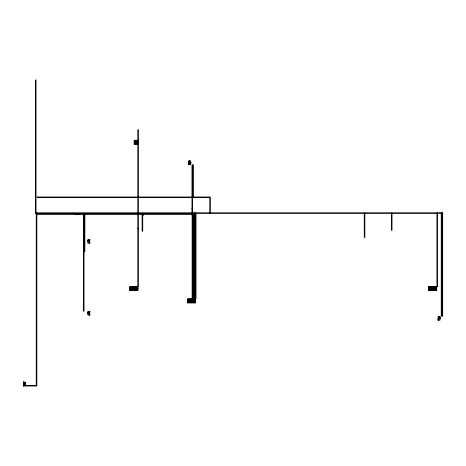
<?xml version="1.0" encoding="UTF-8"?>
<svg xmlns="http://www.w3.org/2000/svg" width="466" height="466" viewBox="0 0 466 466"><rect width="100%" height="100%" fill="white"/><g stroke="black" fill="none" stroke-linecap="round" stroke-linejoin="round"><path stroke-width="0.7" d="M130.492 290.068L129.903 289.124L129.903 288.11A1.963 1.963 0 0 1 133.69 288.11L133.69 289.124L133.107 290.068M134.575 290.068L133.987 289.124L133.987 288.11A1.963 1.963 0 0 1 137.779 288.11L137.779 289.124L137.19 290.068M429.297 290.068L428.708 289.124L428.708 288.11A1.963 1.963 0 0 1 432.5 288.11L432.5 289.124L431.912 290.068M433.38 290.068L432.798 289.124L432.798 288.11A1.963 1.963 0 0 1 436.584 288.11L436.584 289.124L435.995 290.068M195.301 302.102L194.485 302.754L192.685 302.754M129.839 288.576L130.165 288.617L129.839 288.658M133.754 288.658L133.439 288.658L133.754 288.576M133.928 288.576L134.249 288.617L133.928 288.658M137.837 288.658L137.522 288.658L137.837 288.576M428.65 288.576L428.97 288.617L428.65 288.658M432.559 288.658L432.244 288.658L432.559 288.576M432.733 288.576L433.054 288.617L432.733 288.658M436.648 288.658L436.327 288.617L436.648 288.576M187.699 301.001L187.699 302.673L191.299 302.673L191.299 299.079L187.699 299.079L187.746 300.721M436.491 288.495L436.491 288.739M132.862 290.254L131.796 290.58L130.73 290.254M136.946 290.254L135.886 290.58L134.82 290.254M191.87 301.019L191.672 300.762L191.788 302.673L195.382 302.673L195.382 299.079L191.788 299.079L191.87 300.733M431.667 290.254L430.601 290.58L429.541 290.254M435.757 290.254L434.691 290.58L433.625 290.254M134.89 141.711L137.505 141.711M134.394 141.955L134.89 141.955M137.505 141.955L137.994 141.955M137.994 142.037L137.75 140.645L134.639 140.645L134.476 143.505M137.994 142.526L137.75 143.912L135.297 144.163M134.394 142.608L134.89 142.608M137.505 142.608L137.994 142.608M134.89 142.852L137.505 142.852M188.969 160.939L190.681 160.956L190.681 164.632L189.132 164.632M189.132 161.527L189.947 161.527M190.722 161.935L189.947 161.935L189.947 160.956M190.355 162.261L190.681 162.261M189.132 162.587L190.932 162.587L190.932 163.077L189.132 163.077M189.132 162.669L190.355 162.669M189.132 162.995L190.355 162.995M188.969 163.49L188.887 164.469M191.951 208.442L192.604 208.442M191.951 209.094L192.604 209.094M35.399 212.77L195.219 212.77L195.219 298.834M442.7 212.77L442.048 212.77L442.048 316.164L442.7 316.164L442.7 212.77L195.382 212.77L195.382 298.834M195.219 213.428L35.399 213.428L35.399 79.96L36.051 79.96L36.051 213.428M442.7 213.422L196.035 213.428L196.035 298.834L187.454 298.834L187.454 302.923L195.627 302.923L195.627 298.834M36.214 213.754L77.362 213.754L77.362 214.407L36.214 214.407M193.751 213.754L194.404 213.754M194.567 213.754L195.219 213.754M195.382 213.754L196.035 213.754M193.588 214.407L77.531 214.407L77.531 213.754L193.588 213.754L193.588 298.834M193.751 214.407L194.404 214.407M194.567 214.407L195.219 214.407M142.095 214.57L142.911 214.57L142.911 213.754M142.747 215.222L143.569 215.222L143.569 214.407M192.114 215.222L192.767 215.222M137.761 228.789L138.419 228.789M89.787 239.576L89.787 240.398M88.889 240.072L89.542 240.072M87.952 240.398L88.889 240.479L88.889 239.495M87.992 240.805L88.319 240.805M87.905 241.05L87.824 241.703M89.542 241.132L87.742 241.132L87.742 241.621L89.542 241.621M88.319 241.213L89.542 241.213M88.319 241.539L89.542 241.539M89.705 242.029L89.787 243.013M89.787 242.361L89.787 243.176M89.542 243.176L87.992 243.176L87.992 239.495L89.705 239.483L89.705 243.339M132.781 286.899L133.596 286.817L133.596 287.639L133.515 286.899M134.901 286.899L134.086 286.817L134.086 287.639L134.167 286.899M136.864 286.817L137.68 286.817L137.68 287.639L137.598 286.899M131.552 287.272L132.041 287.272M135.641 287.272L136.13 287.272M430.357 287.272L430.846 287.272M434.446 287.272L434.935 287.272M131.552 287.353L132.041 287.353M135.641 287.353L136.13 287.353M430.357 287.353L430.846 287.353M434.446 287.353L434.935 287.353M137.761 288.372L137.353 288.372L136.946 286.736L134.82 286.736L134.412 288.372L134.086 288.372L134.412 290.417M428.726 288.372L429.134 288.372L429.541 286.736L431.667 286.736L432.075 288.372L432.506 288.559L432.075 288.862L432.075 290.417M436.572 288.372L436.164 288.372L435.751 286.736L433.63 286.736L433.217 288.372L432.891 288.372L433.217 290.417M137.761 288.862L137.353 288.862L137.353 290.417M428.726 288.862L429.134 288.862L429.134 290.417M436.572 288.862L436.164 288.862L436.164 290.417M131.226 289.677L130.736 289.677L130.736 290.172L131.226 290.172M135.309 289.677L134.82 289.677L134.82 290.172L135.309 290.172M136.456 289.677L136.946 289.677L136.946 290.172L136.456 290.172M130.736 289.887L131.226 289.887M132.367 289.887L132.862 289.887M134.82 289.887L135.309 289.887M136.456 289.887L136.946 289.887M429.541 289.887L430.031 289.887M431.178 289.887L431.667 289.887M433.63 289.887L434.12 289.887M435.261 289.887L435.751 289.887M130.736 289.969L131.226 289.969M132.367 289.969L132.862 289.969M134.82 289.969L135.309 289.969M136.456 289.969L136.946 289.969M429.541 289.969L430.031 289.969M431.178 289.969L431.667 289.969M433.63 289.969L434.12 289.969M435.261 289.969L435.751 289.969M131.552 290.213L131.552 289.805M132 290.213L132.041 289.805M135.641 290.213L135.682 289.805M136.13 290.213L136.13 289.805M430.357 290.213L430.357 289.805M434.446 290.213L434.487 289.805M192.196 299.813L192.848 299.813L192.848 299.405L192.196 299.405L192.196 302.347L192.848 302.347L192.848 301.939L192.196 301.939M193.256 299.731L193.914 299.731L193.914 299.323L193.256 299.323L193.338 300.308M188.194 300.308L190.81 300.308M192.277 300.308L194.893 300.308M187.699 300.553L188.194 300.553M190.81 300.553L191.299 300.553M191.788 300.553L192.277 300.553M193.833 300.553L194.648 300.553L194.648 301.205L193.833 301.205M194.893 300.553L195.382 300.553M191.299 300.634L191.054 299.242L187.944 299.242L187.781 302.102M191.299 301.123L191.054 302.51L188.602 302.754M187.699 301.205L188.194 301.205M190.81 301.205L191.299 301.205M191.788 301.205L192.277 301.205M194.893 301.205L195.382 301.205M188.194 301.45L190.81 301.45M192.277 301.45L194.893 301.45M193.256 302.02L193.914 302.02L193.914 302.428L193.256 302.428L193.338 301.45M89.787 311.422L89.787 312.237M88.889 311.911L89.542 311.911M87.952 312.319L88.889 312.319L88.889 311.34M87.992 312.645L88.319 312.645M87.905 312.89L87.905 313.548M89.542 312.971L87.742 312.971L87.742 313.467L89.542 313.467M88.319 313.053L89.542 313.053M88.319 313.379L89.542 313.379M89.705 313.874L89.787 314.853M89.787 314.2L89.787 315.016M89.542 315.016L87.992 315.016L87.992 311.34L89.705 311.323L89.705 315.179M438.162 316.49L438.162 317.305M438.407 316.979L439.228 316.979M440.003 317.387L439.228 317.387L439.228 316.408M439.636 317.713L439.962 317.713M440.044 317.958L440.125 318.61M438.407 318.039L440.207 318.039L440.207 318.528L438.407 318.528M438.407 318.121L439.636 318.121M438.407 318.447L439.636 318.447M438.244 318.942L438.162 319.921M438.162 319.268L438.162 320.084M438.407 320.084L439.962 320.084L439.962 316.408L438.244 316.391L438.244 320.247M23.463 382.103L25.181 382.12L25.181 385.796L23.626 385.796M23.382 382.202L23.545 382.935M23.626 382.691L24.442 382.691M25.222 383.058L24.442 383.099L24.442 382.12M24.855 383.425L25.181 383.425M23.626 383.751L25.426 383.751L25.426 384.24L23.626 384.24M23.626 383.833L24.855 383.833M23.626 384.159L24.855 384.159M25.181 384.817L25.222 385.225M23.545 385.062L23.382 385.796M195.301 299.65L194.485 298.997L192.033 299.242L191.87 302.102M441.885 212.77L441.885 316.164L441.226 316.164L441.226 212.77M439.881 316.496L439.881 316.81M439.881 319.682L439.881 319.996M439.718 318.039L439.718 318.528M439.636 318.039L439.636 318.528M438.325 318.127L438.325 318.441M437.551 212.77L437.551 286.736L436.898 286.736L436.898 212.77M436.572 288.291L436.572 288.943M436.491 288.372L436.491 288.862M436.409 286.899L436.491 287.639L436.491 286.817L435.669 286.817M435.669 290.417L436.409 290.335L436.491 289.596L436.491 290.417L432.891 290.417L432.891 289.596L432.972 290.335L433.712 290.417M433.712 286.817L432.891 286.817L432.891 287.639L432.972 286.899M432.646 286.573L432.646 290.662M432.32 286.899L432.401 287.639L432.401 286.817L431.586 286.899M431.586 290.417L432.32 290.335L432.401 289.596L432.401 290.417L428.807 290.417L428.807 289.596L428.889 290.335L429.623 290.417M429.623 286.817L428.807 286.817L428.807 287.639L428.889 286.899M428.807 288.372L428.807 288.862M428.726 288.291L428.726 288.943M392.028 213.428L392.028 230.425L391.376 230.425L391.376 212.77M364.89 212.77L364.89 237.456L364.237 237.456L364.237 213.428M210.382 212.77L210.382 196.996L37.233 196.996L37.233 197.654L209.729 197.654L209.729 213.428M194.893 299.813L194.893 301.939M194.567 212.77L194.567 298.834M194.404 212.77L194.404 298.834M194.404 299.813L194.404 300.308M194.404 301.45L194.404 301.939M193.751 213.428L193.751 298.834M193.833 299.731L193.833 300.308M193.833 301.45L193.833 302.02M193.419 197.654L193.419 164.877L192.767 164.877L192.767 197.654M192.93 213.754L192.93 298.834M192.767 213.754L192.767 298.834M192.767 299.813L192.767 300.308M192.767 301.45L192.767 301.939M192.604 214.407L192.604 164.877L191.951 164.877L191.951 213.754M192.114 214.407L192.114 298.834M191.543 298.834L191.543 302.923M190.81 299.813L190.81 301.939M190.6 161.044L190.6 161.358M190.6 164.23L190.6 164.545M190.437 162.587L190.355 163.077M190.314 299.813L190.314 300.308M190.314 301.45L190.314 301.939M189.744 299.731L189.744 300.308M189.744 301.45L189.744 302.02M189.254 299.731L189.254 300.308M189.254 301.45L189.254 302.02M189.05 162.675L189.05 162.995M188.969 161.137L188.969 164.795M188.683 299.813L188.683 300.308M188.683 301.45L188.683 301.939M188.194 299.813L188.194 301.939M142.747 213.754L142.747 231.241L142.095 231.241L142.095 213.754M137.761 140.487L137.761 129.653L138.419 129.653L138.419 286.392L137.761 286.392L137.761 144.093M137.761 288.291L137.761 288.943M137.68 288.372L137.68 288.862M137.505 141.215L137.505 143.342M137.01 141.215L137.01 141.711M137.01 142.852L137.01 143.342M136.864 290.417L137.598 290.335L137.68 289.596L137.68 290.417L134.086 290.417L134.086 289.596L134.167 290.335L134.901 290.417M136.439 141.134L136.439 141.711M136.439 142.852L136.439 143.423M135.95 141.134L135.95 141.711M135.95 142.852L135.95 143.423M135.379 141.215L135.379 141.711M135.379 142.852L135.379 143.342M134.89 141.215L134.89 143.342M134.313 141.955L134.313 142.608M133.841 286.573L133.841 290.662M133.27 290.417L133.596 288.372L133.27 288.372L132.862 286.736L130.736 286.736L130.736 287.312L130.329 287.312L130.329 288.372L129.997 288.372L130.329 290.417M132.781 290.417L133.515 290.335L133.596 289.596L133.596 290.417L129.997 290.417L129.997 289.596L130.078 290.335L130.818 290.417M130.818 286.817L129.997 286.817L129.997 287.639L130.078 286.899M89.623 241.219L89.623 241.534M89.623 313.059L89.623 313.379M88.319 241.132L88.319 241.621M88.319 312.971L88.319 313.467M88.237 241.132L88.237 241.621M88.237 312.971L88.237 313.467M88.074 239.582L88.074 239.903M88.074 242.774L88.074 243.089M88.074 311.428L88.074 311.742M88.074 314.614L88.074 314.929M84.882 213.754L84.882 251.838L84.23 251.838L84.23 213.754M84.066 213.754L84.066 238.842L83.414 238.842L83.414 213.754M79.814 213.754L79.814 214.407M79.162 213.754L79.162 214.407M78.999 213.754L78.999 214.407M78.346 213.754L78.346 214.407M78.183 213.754L78.183 214.407M76.709 213.754L76.709 214.407M76.546 213.754L76.546 214.407M75.894 213.754L75.894 214.407M75.731 213.754L75.731 214.407M75.078 213.754L75.078 214.407M37.892 196.996L37.892 197.654M36.866 212.77L36.866 213.754M36.866 214.407L36.866 386.04L24.605 386.04L24.605 385.388L36.214 385.388L36.214 212.77M25.222 382.697L25.222 383.168M25.1 382.207L25.1 382.522M25.1 385.394L25.1 385.708M24.937 383.751L24.937 384.24M24.855 383.751L24.855 384.24M23.545 382.033L23.463 385.959M134.237 142.241L134.54 142.363L134.255 142.2M137.837 142.241L138.134 142.363L137.849 142.2M130.661 288.553L131.132 288.681L130.661 288.553M131.639 288.903L131.954 288.984L131.639 288.903M132.46 288.553L132.932 288.681L132.46 288.553M134.75 288.553L135.222 288.681L134.75 288.553M135.728 288.903L136.043 288.984L135.728 288.903M136.544 288.553L137.021 288.681L136.544 288.553M191.142 300.832L191.456 300.92L191.142 300.832M195.225 300.832L195.539 300.92L195.225 300.832M429.466 288.553L429.943 288.681L429.466 288.553M430.444 288.903L430.765 288.984L430.444 288.903M431.266 288.553L431.737 288.681L431.266 288.553M433.555 288.553L434.027 288.681L433.555 288.553M434.533 288.903L434.848 288.984L434.533 288.903M435.355 288.553L435.827 288.681L435.355 288.553M131.796 286.654L131.29 286.724L131.307 287.639L132.286 287.639L132.286 286.718L131.796 286.654M135.886 286.654L135.379 286.724L135.39 287.639L136.375 287.639L136.375 286.718L135.886 286.654M430.601 286.654L430.095 286.724L430.112 287.639L431.097 287.639L431.097 286.718L430.601 286.654M434.691 286.654L434.184 286.724L434.201 287.639L435.18 287.639L435.18 286.718L434.691 286.654M138.239 140.237L134.15 140.237L134.15 144.326L138.239 144.326L138.239 140.237M137.994 140.482L134.394 140.482L134.394 144.081L137.994 144.081L137.994 140.482M136.521 140.726L135.868 140.726L135.868 141.134L136.521 141.134L136.521 140.726M135.46 140.808L134.808 140.808L134.808 141.215L135.46 141.215L135.46 140.808M137.587 140.808L136.928 140.808L136.928 141.215L137.587 141.215L137.587 140.808M136.031 141.874L135.053 141.874L135.053 142.689L136.031 142.689L136.031 141.874M137.342 141.874L136.357 141.874L136.357 142.689L137.342 142.689L137.342 141.874M135.95 141.955L135.134 141.955L135.134 142.608L135.95 142.608L135.95 141.955M137.254 141.955L136.439 141.955L136.439 142.608L137.254 142.608L137.254 141.955M135.46 143.342L134.808 143.342L134.808 143.749L135.46 143.749L135.46 143.342M136.521 143.423L135.868 143.423L135.868 143.831L136.521 143.831L136.521 143.423M137.587 143.342L136.928 143.342L136.928 143.749L137.587 143.749L137.587 143.342M189.132 160.793L188.887 164.877L189.132 160.793M190.85 162.506L190.763 163.164L190.85 162.506M84.066 239.006L83.414 239.006L83.414 311.177L84.066 311.177L84.066 239.006M89.787 239.332L89.542 243.421L89.787 239.332M137.924 286.573L129.752 286.573L129.752 290.662L137.924 290.662L137.924 286.573M436.735 286.573L428.563 286.573L428.563 290.662L436.735 290.662L436.735 286.573M132.041 287.062L131.552 287.062L131.552 287.557L132.041 287.557L132.041 287.062M136.13 287.062L135.641 287.062L135.641 287.557L136.13 287.557L136.13 287.062M430.846 287.062L430.357 287.062L430.357 287.557L430.846 287.557L430.846 287.062M434.935 287.062L434.446 287.062L434.446 287.557L434.935 287.557L434.935 287.062M131.307 289.27L130.492 289.27L130.492 290.254L131.307 290.254L131.307 289.27M133.107 289.27L132.286 289.27L132.286 290.254L133.107 290.254L133.107 289.27M135.39 289.27L134.575 289.27L134.575 290.254L135.39 290.254L135.39 289.27M137.19 289.27L136.375 289.27L136.375 290.254L137.19 290.254L137.19 289.27M430.112 289.27L429.297 289.27L429.297 290.254L430.112 290.254L430.112 289.27M431.912 289.27L431.097 289.27L431.097 290.254L431.912 290.254L431.912 289.27M434.201 289.27L433.38 289.27L433.38 290.254L434.201 290.254L434.201 289.27M435.995 289.27L435.18 289.27L435.18 290.254L435.995 290.254L435.995 289.27M132.862 289.677L132.367 289.677L132.367 290.172L132.862 290.172L132.862 289.677M430.031 289.677L429.541 289.677L429.541 290.172L430.031 290.172L430.031 289.677M431.667 289.677L431.178 289.677L431.178 290.172L431.667 290.172L431.667 289.677M434.12 289.677L433.63 289.677L433.63 290.172L434.12 290.172L434.12 289.677M435.751 289.677L435.261 289.677L435.261 290.172L435.751 290.172L435.751 289.677M132.123 289.765L131.47 289.765L131.47 290.254L132.123 290.254L132.123 289.765M136.212 289.765L135.559 289.765L135.559 290.254L136.212 290.254L136.212 289.765M430.933 289.765L430.275 289.765L430.275 290.254L430.933 290.254L430.933 289.765M435.017 289.765L434.364 289.765L434.364 290.254L435.017 290.254L435.017 289.765M430.846 290.213L430.805 289.805L430.846 290.213M434.935 290.213L434.895 289.805L434.935 290.213M189.825 299.323L189.173 299.323L189.173 299.731L189.825 299.731L189.825 299.323M188.765 299.405L188.107 299.405L188.107 299.813L188.765 299.813L188.765 299.405M190.891 299.405L190.233 299.405L190.233 299.813L190.891 299.813L190.891 299.405M194.974 299.405L194.322 299.405L194.322 299.813L194.974 299.813L194.974 299.405M189.336 300.471L188.357 300.471L188.357 301.286L189.336 301.286L189.336 300.471M190.641 300.471L189.662 300.471L189.662 301.286L190.641 301.286L190.641 300.471M193.419 300.471L192.441 300.471L192.441 301.286L193.419 301.286L193.419 300.471M194.73 300.471L193.751 300.471L193.751 301.286L194.73 301.286L194.73 300.471M189.254 300.553L188.439 300.553L188.439 301.205L189.254 301.205L189.254 300.553M190.559 300.553L189.744 300.553L189.744 301.205L190.559 301.205L190.559 300.553M193.338 300.553L192.522 300.553L192.522 301.205L193.338 301.205L193.338 300.553M188.765 301.939L188.107 301.939L188.107 302.347L188.765 302.347L188.765 301.939M190.891 301.939L190.233 301.939L190.233 302.347L190.891 302.347L190.891 301.939M194.974 301.939L194.322 301.939L194.322 302.347L194.974 302.347L194.974 301.939M189.825 302.02L189.173 302.02L189.173 302.428L189.825 302.428L189.825 302.02M89.787 311.177L89.542 315.261L89.787 311.177M438.407 316.245L438.162 320.328L438.407 316.245M23.626 381.951L23.382 386.04L23.626 381.951M25.345 383.669L25.263 384.322L25.345 383.669"/></g></svg>
